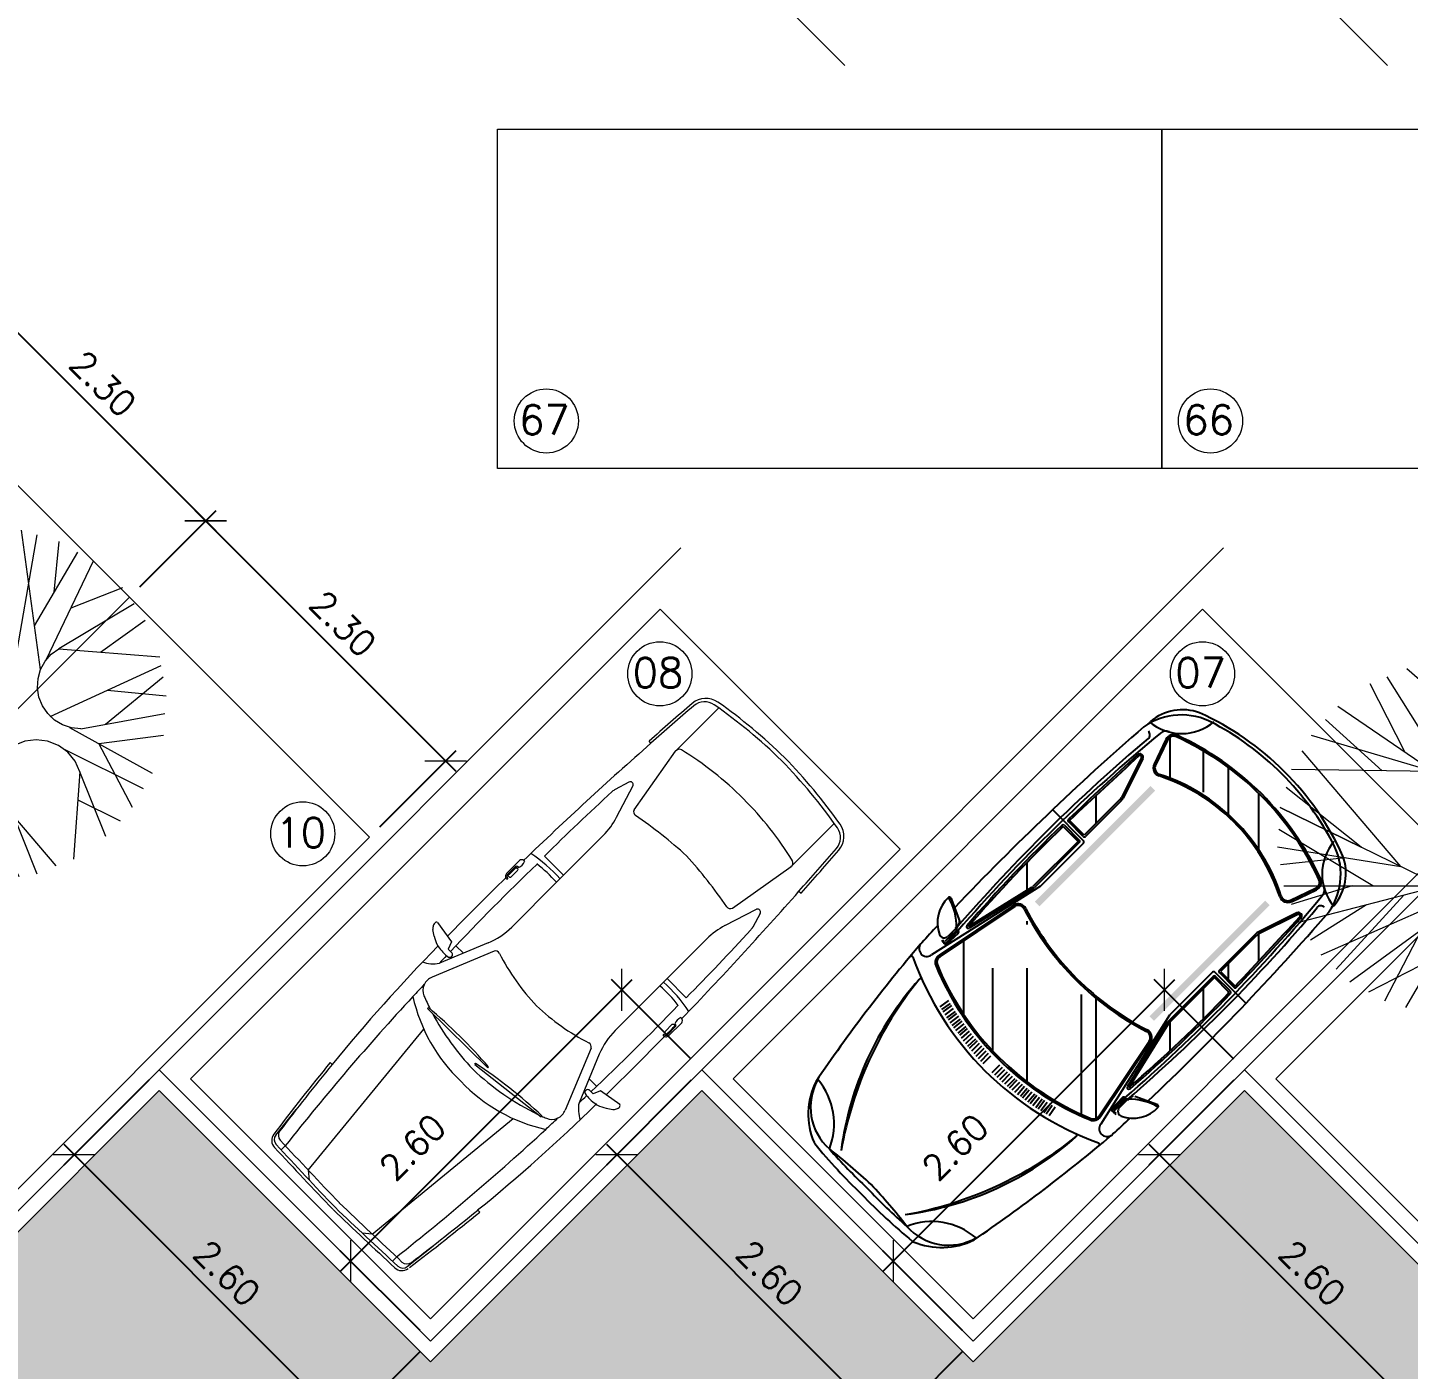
# Model space of a CAD drawing. Header units: millimetres. Extents: x 521 to 1055, y 261 to 520.
# Drawn here: x 537.98 to 547.34, y 453.49 to 462.58 of the extents above; entities that cross this region are included whole.
import ezdxf

# ---------------------------------------------------------------- set-up
doc = ezdxf.new("R2010")
doc.units = ezdxf.units.MM
doc.linetypes.add('CONTINU', pattern=[0])
doc.layers.add('0.1', color=8, linetype='Continuous', lineweight=13)
doc.layers.add('layout', color=1, linetype='Continuous')
doc.styles.add('ROMANS', font='romans')
doc.styles.get("Standard").update_dxf_attribs({"font": 'romans.shx'})
doc.dimstyles.new('Fares Eng - 50', dxfattribs={"dimscale": 2, "dimtxt": 0.085, "dimasz": 0.1, "dimexe": 0.05, "dimexo": 0.05, "dimgap": 0.04, "dimtad": 1, "dimzin": 4, "dimdsep": 46, "dimtxsty": 'ROMANS', "dimblk1": 'OBLIQUE', "dimblk2": 'OBLIQUE', "dimsah": 1, "dimcen": 0.05, "dimdle": 0.05, "dimclrd": 8, "dimclre": 8, "dimclrt": 8, "dimaunit": 1, "dimadec": 0, "dimazin": 0, "dimtfac": 1, "dimtix": 1, "dimtmove": 2, "dimatfit": 0, "dimldrblk": 'OPEN90', "dimfxl": 1, "dimtolj": 1, "dimtzin": 0, "dimarcsym": 0})

# ---------------------------------------------------------------- blocks, each defined once
blk = doc.blocks.new('_OBLIQUE')
at = {"color": 0, "linetype": 'ByBlock'}
blk.add_line((-0.5, -0.5), (0.5, 0.5), dxfattribs=at)
blk = doc.blocks.new('*D2991')
at = {"layer": '0.1', "color": 8, "linetype": 'CONTINU', "lineweight": -2, "transparency": 16777216}
for p, q in [((546.1577, 455.4504), (545.582, 454.8746)), ((545.582, 455.016), (547.5619, 453.0361)), ((547.9962, 453.6119), (547.4204, 453.0361))]:
    blk.add_line(p, q, dxfattribs=at)
at = {"layer": 'DEFPOINTS', "color": 0, "linetype": 'CONTINU', "lineweight": -2, "transparency": 16777216}
for p in [(546.2284, 455.5211), (548.0669, 453.6826), (547.4911, 453.1068)]:
    blk.add_point(p, dxfattribs=at)
at = {"layer": '0.1', "color": 8, "linetype": 'CONTINU', "lineweight": -2, "transparency": 16777216, "xscale": 0.2, "yscale": 0.2, "zscale": 0.2}
for p, rotation in [((545.6527, 454.9453), 134.9999999999982), ((547.4911, 453.1068), 314.9999999999982)]:
    blk.add_blockref('_OBLIQUE', p, dxfattribs=dict(at, rotation=rotation))
at = {"layer": '0.1', "color": 8, "linetype": 'CONTINU', "transparency": 16777216, "insert": (546.6886, 454.1427), "char_height": 0.17, "attachment_point": 5, "rotation": 315, "style": 'ROMANS'}
blk.add_mtext('\\A1;2.60', dxfattribs=at)
blk = doc.blocks.new('_Open90')
at = {"color": 0, "linetype": 'ByBlock', "lineweight": -2}
for p, q in [((-0.5, 0.5), (0, 0)), ((0, 0), (-1, 0)), ((0, 0), (-0.5, -0.5))]:
    blk.add_line(p, q, dxfattribs=at)
blk = doc.blocks.new('*D2992')
at = {"layer": '0.1', "color": 8, "linetype": 'CONTINU', "lineweight": -2, "transparency": 16777216}
for p, q in [((542.4808, 455.4504), (541.905, 454.8746)), ((541.905, 455.016), (543.8849, 453.0361)), ((544.3193, 453.6119), (543.7435, 453.0361))]:
    blk.add_line(p, q, dxfattribs=at)
at = {"layer": 'DEFPOINTS', "color": 0, "linetype": 'CONTINU', "lineweight": -2, "transparency": 16777216}
for p in [(542.5515, 455.5211), (544.39, 453.6826), (543.8142, 453.1068)]:
    blk.add_point(p, dxfattribs=at)
at = {"layer": '0.1', "color": 8, "linetype": 'CONTINU', "lineweight": -2, "transparency": 16777216, "xscale": 0.2, "yscale": 0.2, "zscale": 0.2}
for p, rotation in [((541.9757, 454.9453), 134.9999999999982), ((543.8142, 453.1068), 314.9999999999982)]:
    blk.add_blockref('_OBLIQUE', p, dxfattribs=dict(at, rotation=rotation))
at = {"layer": '0.1', "color": 8, "linetype": 'CONTINU', "transparency": 16777216, "insert": (543.0116, 454.1427), "char_height": 0.17, "attachment_point": 5, "rotation": 315, "style": 'ROMANS'}
blk.add_mtext('\\A1;2.60', dxfattribs=at)
blk = doc.blocks.new('*D2993')
at = {"layer": '0.1', "color": 8, "linetype": 'CONTINU', "lineweight": -2, "transparency": 16777216}
for p, q in [((538.8038, 455.4504), (538.228, 454.8746)), ((538.228, 455.016), (540.2079, 453.0361)), ((540.6423, 453.6119), (540.0665, 453.0361))]:
    blk.add_line(p, q, dxfattribs=at)
at = {"layer": 'DEFPOINTS', "color": 0, "linetype": 'CONTINU', "lineweight": -2, "transparency": 16777216}
for p in [(538.8745, 455.5211), (540.713, 453.6826), (540.1372, 453.1068)]:
    blk.add_point(p, dxfattribs=at)
at = {"layer": '0.1', "color": 8, "linetype": 'CONTINU', "lineweight": -2, "transparency": 16777216, "xscale": 0.2, "yscale": 0.2, "zscale": 0.2}
for p, rotation in [((538.2988, 454.9453), 134.9999999999982), ((540.1372, 453.1068), 314.9999999999982)]:
    blk.add_blockref('_OBLIQUE', p, dxfattribs=dict(at, rotation=rotation))
at = {"layer": '0.1', "color": 8, "linetype": 'CONTINU', "transparency": 16777216, "insert": (539.3347, 454.1427), "char_height": 0.17, "attachment_point": 5, "rotation": 315, "style": 'ROMANS'}
blk.add_mtext('\\A1;2.60', dxfattribs=at)
blk = doc.blocks.new('*D2723')
at = {"layer": '0.1', "color": 8, "linetype": 'CONTINU', "lineweight": -2, "transparency": 16777216}
for p, q in [((543.7776, 454.1535), (545.7575, 456.1334)), ((546.1577, 455.5918), (545.6161, 456.1334)), ((544.3193, 453.7533), (543.7776, 454.295))]:
    blk.add_line(p, q, dxfattribs=at)
at = {"layer": 'DEFPOINTS', "color": 0, "linetype": 'CONTINU', "lineweight": -2, "transparency": 16777216}
for p in [(545.6868, 456.0627), (546.2284, 455.5211), (544.39, 453.6826)]:
    blk.add_point(p, dxfattribs=at)
at = {"layer": '0.1', "color": 8, "linetype": 'CONTINU', "lineweight": -2, "transparency": 16777216, "xscale": 0.2, "yscale": 0.2, "zscale": 0.2}
for p, rotation in [((545.6868, 456.0627), 44.99999999999735), ((543.8483, 454.2242), 224.9999999999974)]:
    blk.add_blockref('_OBLIQUE', p, dxfattribs=dict(at, rotation=rotation))
at = {"layer": '0.1', "color": 8, "linetype": 'CONTINU', "transparency": 16777216, "insert": (544.2697, 454.9969), "char_height": 0.17, "attachment_point": 5, "rotation": 45, "style": 'ROMANS'}
blk.add_mtext('\\A1;2.60', dxfattribs=at)
blk = doc.blocks.new('Car')
at = {"layer": 'layout', "color": 8}
for p, q in [((-17.19, -112.08), (-17.35, -105.66)), ((-15.75, -111.95), (-15.75, -105.51)), ((-13.75, -111.84), (-13.75, -105.34)), ((-11.75, -111.64), (-11.75, -105.19)), ((-9.75, -111.52), (-9.75, -105.07)), ((-7.75, -111.42), (-7.75, -104.97)), ((-5.75, -111.35), (-5.75, -104.89)), ((-3.75, -111.3), (-3.75, -104.83)), ((3.75, -111.3), (3.75, -104.83)), ((5.75, -111.35), (5.75, -104.89)), ((7.75, -111.42), (7.75, -104.97)), ((9.75, -111.52), (9.75, -105.07)), ((11.75, -111.64), (11.75, -105.19)), ((13.75, -111.84), (13.75, -105.34)), ((15.75, -111.95), (15.75, -105.51)), ((17.19, -112.08), (17.35, -105.66)), ((-44.43, -116.85), (-45.51, -110.71)), ((-42.49, -116.36), (-43.57, -110.21)), ((-41.09, -116.03), (-42.02, -109.83)), ((-39.13, -115.58), (-40.07, -109.37)), ((-37.18, -115.15), (-38.11, -108.94)), ((-35.76, -114.86), (-36.55, -108.6)), ((-33.8, -114.47), (-34.58, -108.2)), ((-31.83, -114.1), (-32.61, -107.82)), ((-30.4, -113.85), (-31.03, -107.55)), ((-28.42, -113.52), (-29.04, -107.35)), ((-26.44, -113.22), (-27.05, -107.15)), ((-25.01, -112.96), (-25.46, -106.96)), ((-23.02, -112.81), (-23.5, -106.37)), ((-21.18, -112.51), (-21.34, -106.1)), ((-19.19, -112.29), (-19.35, -105.87)), ((19.19, -112.29), (19.35, -105.87)), ((21.18, -112.51), (21.34, -106.1)), ((23.02, -112.81), (23.5, -106.37)), ((25.01, -112.96), (25.46, -106.96)), ((26.44, -113.22), (27.05, -107.15)), ((28.42, -113.52), (29.04, -107.35)), ((30.4, -113.85), (31.03, -107.55)), ((31.83, -114.1), (32.61, -107.82)), ((33.8, -114.47), (34.58, -108.2)), ((35.76, -114.86), (36.55, -108.6)), ((37.18, -115.15), (38.11, -108.94)), ((39.13, -115.58), (40.07, -109.37)), ((41.09, -116.03), (42.02, -109.83)), ((42.49, -116.36), (43.57, -110.21)), ((44.43, -116.85), (45.51, -110.71)), ((25.24, -163.06), (-22.09, -115.73)), ((39.58, -148.72), (5.2, -114.34)), ((63.09, -147.96), (32.62, -117.49)), ((-53.79, -202.87), (-70.44, -128.84)), ((-15.9, -179.27), (-66.05, -129.13)), ((-8.41, -174.64), (-58.24, -124.81)), ((53.79, -202.87), (70.44, -128.84)), ((-67.28, -131.91), (-57.03, -183.84)), ((-66.3, -131.69), (-56.05, -183.63)), ((56.05, -183.63), (66.3, -131.69)), ((57.03, -183.84), (67.28, -131.91)), ((-71.36, -149.65), (-71.45, -143.34)), ((-70.36, -149.36), (-70.51, -139.97)), ((-69.36, -149.11), (-69.51, -139.91)), ((-68.41, -148.9), (-68.73, -139.87)), ((68.41, -148.9), (68.73, -139.87)), ((69.36, -149.11), (69.51, -139.91)), ((70.36, -149.36), (70.51, -139.97)), ((71.36, -149.65), (71.45, -143.34)), ((-72.41, -153.97), (-71.35, -150.37)), ((72.41, -153.97), (71.35, -150.37)), ((-86.25, -160.56), (-73.15, -154.66)), ((-56.87, -198.54), (-66.97, -155.83)), ((-55.9, -198.31), (-66, -155.6)), ((55.9, -198.31), (66, -155.6)), ((56.87, -198.54), (66.97, -155.83)), ((86.25, -160.56), (73.15, -154.66)), ((44.78, -182.6), (43.44, -181.26)), ((-56.77, -200.19), (-68.78, -188.17)), ((-56.77, -237.2), (-56.77, -199.46)), ((-55.77, -237.2), (-55.77, -199.46)), ((-53.77, -238.7), (-53.77, -203.1)), ((53.77, -238.7), (53.77, -203.1)), ((55.77, -237.2), (55.77, -199.46)), ((56.77, -237.2), (56.77, -199.46)), ((69.26, -207.08), (57.61, -195.43)), ((-56.77, -227.76), (-69.33, -215.2)), ((-80.7, -239.7), (-54.77, -239.7)), ((-68.29, -237.2), (-69.16, -236.33)), ((-69.14, -237.2), (-56.77, -237.2)), ((-69.14, -238.2), (-56.77, -238.2)), ((-56.77, -241.37), (-69.05, -241.37)), ((-56.77, -242.37), (-69.05, -242.37)), ((-56.77, -248.72), (-62.9, -242.59)), ((-56.77, -272.37), (-56.77, -242.37)), ((-55.77, -272.37), (-55.77, -242.37)), ((80.7, -239.7), (54.77, -239.7)), ((55.77, -272.37), (55.77, -242.37)), ((69.14, -237.2), (56.77, -237.2)), ((69.14, -238.2), (56.77, -238.2)), ((56.77, -241.37), (69.05, -241.37)), ((56.77, -242.37), (69.05, -242.37)), ((56.77, -272.37), (56.77, -242.37)), ((68.35, -263.53), (56.77, -251.95)), ((-57.03, -273.82), (-68.34, -262.52)), ((-65.15, -298.28), (-56.97, -273.63)), ((-64.2, -298.6), (-56.02, -273.95)), ((64.2, -298.6), (56.02, -273.95)), ((65.15, -298.28), (56.97, -273.63)), ((-57.23, -300.94), (-62.7, -316.26)), ((62.7, -316.26), (57.23, -300.94)), ((-56.28, -301.28), (-61.75, -316.6)), ((1.56, -332.42), (-21.83, -309.02)), ((61.89, -318.84), (44.86, -301.81)), ((61.75, -316.6), (56.28, -301.28)), ((25.07, -330.56), (5.54, -311.03)), ((42.49, -327.02), (25.24, -309.77))]:
    blk.add_line(p, q, dxfattribs=at)
for centre, radius, start, end in [((-7.78, -326.68), 326.77, 88.63509, 95.77261), ((7.78, -326.68), 326.77, 84.22739, 91.36491), ((-34.26, -38.31), 32.93, 86.56245, 164.49582), ((-69.02, 10.38), 39.99, 274.33929, 336.71898), ((-25.61, -41.18), 42.46, 111.77904, 161.65444), ((-40.25, -4.54), 3, 97.67397, 111.77904), ((-10.03, -339.28), 334.59, 88.28197, 93.81346), ((10.07, 328.42), 336.52, 262.76955, 268.28512), ((10.03, -339.28), 334.59, 86.18654, 91.71803), ((-10.07, 328.42), 336.52, 271.71488, 277.23045), ((34.26, -38.31), 32.93, 15.50418, 93.43755), ((69.02, 10.38), 39.99, 203.28102, 265.66071), ((40.25, -4.54), 3, 68.22096, 82.32603), ((25.61, -41.18), 42.46, 18.34556, 68.22096), ((122.71, -124.56), 188.48, 142.42971, 176.62369), ((155.62, -136.85), 222.3, 145.09295, 173.96045), ((-155.62, -136.85), 222.3, 6.03955, 34.90705), ((-122.71, -124.56), 188.48, 3.37631, 37.57029), ((866.83, -205.61), 949.54, 169.20805, 175.34334), ((-866.83, -205.61), 949.54, 4.65666, 10.79195), ((0.52, -286.47), 183.69, 90, 115.07814), ((-0.52, -286.47), 183.69, 64.92186, 90), ((-64.45, -113.59), 1, 172.72578, 290.59687), ((0.02, -280.42), 167.16, 90.00647, 112.62321), ((-0.02, -280.42), 167.16, 67.37679, 89.99353), ((64.45, -113.59), 1, 249.40313, 7.27422), ((-77.76, -119.19), 1, 174.77267, 295.07814), ((0.02, -280.45), 166.19, 90.00846, 112.62516), ((-0.02, -280.42), 166.16, 67.37679, 89.99349), ((77.76, -119.19), 1, 244.92186, 5.22733), ((1565.62, -198.2), 1646.72, 177.62048, 178.09716), ((-75.03, -129.55), 4.65, 8.74906, 183.51846), ((-62.41, -130.76), 5, 111.95359, 193.30168), ((-62.41, -130.76), 4, 111.95359, 193.55432), ((62.41, -130.76), 4.01, 346.52867, 68.12941), ((62.41, -130.76), 5, 346.69832, 68.04641), ((75.03, -129.55), 4.65, 356.48154, 171.25094), ((-1565.62, -198.2), 1646.72, 1.90284, 2.37952), ((-67.04, -159.13), 20.41, 115.20324, 181.93489), ((-74.45, -143.38), 3, 0.88902, 115.20324), ((-72.5, -140.1), 1, 0.88902, 98.06761), ((-71.51, -139.99), 1, 0.88902, 95.22344), ((-70.51, -139.92), 1, 0.88902, 92.38995), ((-69.73, -139.9), 1, 2.00313, 90.18429), ((69.73, -139.9), 1, 89.81571, 177.99687), ((70.51, -139.92), 1, 87.61005, 179.11098), ((71.51, -139.99), 1, 84.77656, 179.11098), ((74.45, -143.38), 3, 64.79676, 179.11098), ((72.5, -140.1), 1, 81.93239, 179.11098), ((67.04, -159.13), 20.41, 358.06511, 64.79676), ((-94.89, -128.71), 31.99, 283.47064, 317.39271), ((940.68, -224.07), 1014.72, 175.8385, 184.81509), ((936.35, -221.13), 1008.45, 175.93968, 185.43335), ((-72.36, -149.67), 1, 287.94037, 0.88902), ((-71.36, -149.37), 1, 285.26496, 0.88902), ((-70.36, -149.13), 1, 282.62123, 0.88902), ((-69.41, -148.93), 1, 280.11964, 2.00313), ((-936.35, -221.13), 1008.45, 354.56665, 4.06032), ((69.41, -148.93), 1, 177.99687, 259.88036), ((70.36, -149.13), 1, 179.11098, 257.37877), ((71.36, -149.37), 1, 179.11098, 254.73504), ((-940.68, -224.07), 1014.72, 355.18491, 4.1615), ((94.89, -128.71), 31.99, 222.60729, 256.52936), ((72.36, -149.67), 1, 179.11098, 252.05963), ((73.37, -153.69), 1, 196.42989, 257.76689), ((-86.47, -159.58), 1, 193.81658, 282.23311), ((1565.62, -198.2), 1646.72, 178.60166, 183.97585), ((770.41, -218.88), 840.75, 175.69294, 181.2505), ((770.41, -218.88), 839.75, 175.69435, 181.2501), ((-66.97, -155.83), 1, 13.30168, 174.5453), ((66.97, -155.83), 1, 5.4547, 166.69832), ((-770.41, -218.88), 839.75, 358.7499, 4.30565), ((-770.41, -218.88), 840.75, 358.7495, 4.30706), ((-1565.62, -198.2), 1646.72, 356.02415, 1.39834), ((86.47, -159.58), 1, 257.76689, 346.18342), ((0, -344.99), 166.48, 90, 107.81843), ((0, -344.99), 166.48, 72.18157, 90), ((-52.17, -182.69), 5, 193.30168, 287.81843), ((-52.17, -182.69), 4, 193.55432, 287.81843), ((0, -344.99), 165.48, 90, 107.81843), ((0, -344.99), 165.48, 72.18157, 90), ((52.17, -182.69), 5, 252.18157, 346.69832), ((52.17, -182.69), 4, 252.18157, 346.44568), ((-60.77, -199.46), 4, 360, 13.30168), ((-60.77, -199.46), 5, 0, 13.30168), ((-54.77, -203.1), 1, 0, 13.30168), ((54.77, -203.1), 1, 166.69832, 180), ((60.77, -199.46), 5, 166.69832, 180), ((60.77, -199.46), 4, 166.69832, 180), ((-69.14, -237.2), 1, 181.58349, 270), ((-69.05, -242.37), 1, 90, 181.10658), ((9004.64, 48.66), 9079.35, 181.83701, 182.188638), ((9004.64, 48.66), 9078.35, 181.837091, 182.188581), ((-56.77, -237.2), 1, 270, 0), ((-56.77, -242.37), 1, 0, 90), ((-54.77, -238.7), 1, 270, 0), ((54.77, -238.7), 1, 180, 270), ((56.77, -237.2), 1, 180, 270), ((56.77, -242.37), 1, 90, 180), ((-9004.64, 48.66), 9078.35, 357.811419, 358.162909), ((-9004.64, 48.66), 9079.35, 357.811362, 358.16299), ((69.05, -242.37), 1, 358.89342, 90), ((69.14, -237.2), 1, 270, 358.41651), ((-60.77, -272.37), 4, 341.65255, 360), ((-60.77, -272.37), 5, 341.65255, 360), ((60.77, -272.37), 5, 180, 198.34745), ((60.77, -272.37), 4, 180, 198.34745), ((-66.1, -297.97), 2, 183.07381, 341.65255), ((-66.1, -297.97), 1, 183.44048, 341.65255), ((-52.52, -302.63), 5, 63.13567, 160.34618), ((-52.52, -302.63), 4, 63.13567, 160.34618), ((0, -198.95), 112.22, 243.13567, 270), ((0, -198.95), 111.22, 243.13567, 270), ((0, -198.95), 111.22, 270, 296.86433), ((0, -198.95), 112.22, 270, 296.86433), ((52.52, -302.63), 5, 19.65382, 116.86433), ((52.52, -302.63), 4, 19.65382, 116.86433), ((66.1, -297.97), 2, 198.34745, 356.92619), ((66.1, -297.97), 1, 198.34745, 356.55952), ((-73.29, -309.38), 3, 270, 5.58191), ((73.29, -309.38), 3, 174.41809, 270), ((-39.09, -305.57), 38.64, 190.15024, 253.62481), ((-79.74, -346.47), 30, 5.25839, 84.71276), ((-46.79, -314.36), 30, 185.58191, 244.44103), ((-62.59, -316.14), 5, 185.43335, 247.79793), ((-57.99, -317.94), 5, 160.34618, 249.50595), ((-57.99, -317.94), 4, 160.34618, 249.50595), ((79.74, -346.47), 30, 95.28724, 174.74161), ((39.09, -305.57), 38.64, 286.37519, 349.84976), ((57.99, -317.94), 4, 290.49405, 19.65382), ((57.99, -317.94), 5, 290.49405, 19.65382), ((46.79, -314.36), 30, 295.55897, 354.41809), ((62.59, -316.14), 5, 292.20207, 354.56665), ((0, -162.8), 170.63, 249.50595, 270), ((0, -162.8), 169.63, 249.50595, 270), ((0, -162.8), 169.63, 270, 290.49405), ((0, -162.8), 170.63, 270, 290.49405), ((0, -181.6), 170.63, 249.50595, 270), ((0, -181.6), 170.63, 270, 290.49405), ((0, -181.6), 168.63, 252.23915, 270), ((0, -181.6), 168.63, 270, 287.76085)]:
    blk.add_arc(centre, radius, start, end, dxfattribs=at)
for points in [[(-49.6, -290.37), (-45.84, -290.37), (-49.6, -194.01), (-45.84, -194.01)], [(49.6, -290.37), (45.84, -290.37), (49.6, -194.01), (45.84, -194.01)]]:
    blk.add_solid(points, dxfattribs=at)
blk = doc.blocks.new('TEMPRA3')
for p, q in [((-0.1569, 0.8233), (-0.1313, 0.862)), ((-0.0749, 0.8722), (-0.1007, 0.7132)), ((-0.0851, 0.8822), (-0.0818, 0.8817)), ((-1.2604, 0.6968), (-1.2604, 0.716)), ((0.0689, 0.5332), (-0.2614, 0.6689)), ((-0.1007, 0.7132), (-0.1513, 0.6938)), ((-0.1513, 0.6938), (-0.1513, 0.6557)), ((-0.0984, 0.6737), (-0.0984, 0.6019)), ((0.7558, 0.4956), (0.7558, 0.6791)), ((1.5146, 0.6292), (1.414, 0.6594)), ((1.806, 0.7091), (1.8071, 0.7283)), ((0.0585, 0.4641), (-0.3627, 0.637)), ((1.2872, 0.519), (1.5173, 0.5919)), ((0.6872, 0.4957), (0.2589, 0.4957)), ((1.1361, 0.4956), (0.7558, 0.4956)), ((1.4061, 0.471), (1.8863, 0.5527)), ((0.0585, -0.4641), (-0.3627, -0.637)), ((0.0689, -0.5332), (-0.2614, -0.6689)), ((0.6872, -0.4957), (0.2589, -0.4957)), ((1.1361, -0.4956), (0.7558, -0.4956)), ((0.7558, -0.4956), (0.7558, -0.6791)), ((1.2872, -0.519), (1.5173, -0.5919)), ((1.4061, -0.471), (1.8863, -0.5527)), ((-0.0984, -0.6737), (-0.0984, -0.6019)), ((1.5146, -0.6292), (1.414, -0.6594)), ((-1.2604, -0.6968), (-1.2604, -0.716)), ((-0.1513, -0.6938), (-0.1513, -0.6557)), ((-0.1007, -0.7132), (-0.1513, -0.6938)), ((-0.0749, -0.8722), (-0.1007, -0.7132)), ((1.806, -0.7091), (1.8071, -0.7283)), ((-0.1569, -0.8233), (-0.1313, -0.862)), ((-0.0851, -0.8822), (-0.0818, -0.8817))]:
    blk.add_line(p, q)
at = {"color": 9}
for p, q in [((0.4895, 0.7769), (0.6144, 0.7769)), ((0.4897, 0.7669), (0.5667, 0.7669)), ((0.5767, 0.7569), (0.5767, 0.7484)), ((0.6344, 0.7569), (0.6344, 0.7484)), ((-1.8688, 0.6301), (-1.6474, 0.6541)), ((-1.8747, 0.5326), (-1.9141, 0.5326)), ((-0.5268, 0.5088), (-0.5359, 0.5086)), ((-0.5359, 0.5086), (-0.5316, -0.064)), ((0.6871, 0.4957), (0.7558, 0.4956)), ((1.8863, 0.5527), (2.3005, 0.5527)), ((-1.8814, 0.307), (-0.6525, 0.4277)), ((-1.8814, 0.307), (-1.9244, 0.2537)), ((-0.5679, 0.016), (-0.5769, 0.0171)), ((-0.5679, 0.0151), (-0.5769, 0.0139)), ((-0.5769, 0.0139), (-0.5102, -0.5548)), ((-0.5316, -0.064), (-0.5225, -0.0638)), ((-1.8814, -0.3079), (-1.9244, -0.2546)), ((-1.8814, -0.307), (-0.6525, -0.4277)), ((-1.8747, -0.5335), (-1.9141, -0.5335)), ((-0.5102, -0.5548), (-0.5012, -0.5536)), ((0.6871, -0.4957), (0.7558, -0.4956)), ((1.8863, -0.5527), (2.3005, -0.5527)), ((-1.8688, -0.631), (-1.6474, -0.655)), ((0.5767, -0.7569), (0.5767, -0.7484)), ((0.6344, -0.7569), (0.6344, -0.7484)), ((0.4895, -0.7769), (0.6144, -0.7769)), ((0.4897, -0.7669), (0.5667, -0.7669))]:
    blk.add_line(p, q, dxfattribs=at)
for points in [[(0.4864, 0.7601), (0.4864, 0.7487, 0.414214), (0.4964, 0.7387), (0.5577, 0.7387, 0.414214), (0.5677, 0.7487), (0.5677, 0.759)], [(0.4864, -0.7601), (0.4864, -0.7487, -0.414214), (0.4964, -0.7387), (0.5577, -0.7387, -0.414214), (0.5677, -0.7487), (0.5677, -0.759)]]:
    blk.add_lwpolyline(points, format="xyb", dxfattribs=at)
for centre, radius, start, end in [((-0.0788, 0.8163), 0.0696, 117.51978, 138.96518), ((-0.0917, 0.8411), 0.0416, 80.80671, 117.51978), ((-0.0832, 0.8735), 0.00833, 350.80671, 80.80671), ((-0.091, -10.4076), 11.1657, 90.48914, 96.01179), ((0.0745, 0.7002), 0.2666, 168.22298, 189.98368), ((-0.143, 0.7547), 0.0434, 160.42088, 180), ((0.0515, 0.6855), 0.2499, 146.52929, 160.42088), ((0.2131, -22.305), 23.0667, 89.37169, 90.76063), ((0.2131, -22.305), 23.0667, 89.09734, 89.34375), ((0.1147, -25.8365), 26.5995, 86.35444, 88.88061), ((0.0261, -12.7482), 13.5255, 95.4579, 98.07666), ((0.3551, -17.2555), 17.935, 91.74302, 91.96985), ((0.3551, -17.2555), 17.935, 88.95708, 91.61786), ((-0.2977, 0.5553), 0.9867, 356.53371, 7.1274), ((0.6362, -17.0989), 17.7783, 87.57158, 89.61458), ((1.3853, 0.5636), 0.1, 73.296, 87.57158), ((0.0275, -29.336), 30.1169, 85.87378, 86.61254), ((2.1828, 0.5595), 0.1438, 10.27566, 85.28637), ((46.2874, -1.0613), 48.2496, 178.05506, 178.73963), ((-1.8644, 0.5739), 0.07, 98.07666, 178.05506), ((1.0799, -0.0328), 1.689, 158.48825, 161.88328), ((-0.4029, 0.55), 0.0959, 65.22486, 157.56321), ((1.5088, 0.6101), 0.02, 295.0881, 73.296), ((-1.2417, -0.0333), 3.6191, 0.52768, 9.83979), ((0.2589, 0.9957), 0.5, 247.66255, 270), ((1.1361, 0.9956), 0.5, 270, 287.58922), ((1.4152, 0.4424), 0.03, 107.58922, 190.56427), ((1.8923, 0.5233), 0.03, 17.66847, 101.66126), ((-0.2984, 0.0046), 2.2813, 359.88354, 13.37753), ((1.0799, -0.0328), 1.689, 163.02584, 178.88724), ((1.4959, -0.0363), 1.4963, 161.90116, 178.60957), ((0.0464, 0.438), 0.0288, 340.8387, 65.22486), ((-1.9007, -0.176), 3.3431, 3.01726, 10.56427), ((1.0799, 0.0328), 1.689, 181.11276, 199.38195), ((-1.9007, 0.176), 3.3431, 349.43573, 356.98274), ((-0.2984, -0.0046), 2.2813, 346.62247, 0.11646), ((-1.2417, 0.0333), 3.6191, 350.16021, 359.47232), ((46.2874, 1.0604), 48.2496, 181.26037, 181.94494), ((1.4959, 0.0363), 1.4963, 181.39043, 198.09884), ((0.0464, -0.438), 0.0288, 294.77514, 19.1613), ((1.4152, -0.4424), 0.03, 169.43573, 252.41078), ((1.0799, 0.0328), 1.689, 200.32879, 201.51175), ((1.0799, 0.0328), 1.689, 200.32879, 201.51175), ((0.2589, -0.9957), 0.5, 90, 112.33745), ((-0.2977, -0.5553), 0.9867, 352.8726, 3.46629), ((1.1361, -0.9956), 0.5, 72.41078, 90), ((1.8923, -0.5233), 0.03, 258.33874, 342.33153), ((-1.8644, -0.5748), 0.07, 181.94494, 261.92334), ((0.0261, 12.7482), 13.5255, 261.97353, 264.5421), ((-0.4029, -0.55), 0.0959, 202.43679, 294.77514), ((0.0745, -0.7002), 0.2666, 170.01632, 191.77702), ((1.5088, -0.6101), 0.02, 286.704, 64.9119), ((2.1828, -0.5595), 0.1438, 274.71363, 349.72434), ((-0.091, 10.4076), 11.1657, 263.98821, 269.51086), ((0.3551, 17.2555), 17.935, 268.03015, 268.25698), ((0.3551, 17.2555), 17.935, 268.38214, 271.04292), ((0.1147, 25.8365), 26.5995, 271.11939, 273.64556), ((0.6362, 17.0989), 17.7783, 270.38542, 272.42842), ((1.3853, -0.5636), 0.1, 272.42842, 286.704), ((0.0275, 29.336), 30.1169, 273.38746, 274.12622), ((-0.143, -0.7547), 0.0434, 180, 199.57912), ((0.0515, -0.6855), 0.2499, 199.57912, 213.47071), ((0.2131, 22.305), 23.0667, 269.23937, 270.62831), ((0.2131, 22.305), 23.0667, 270.65625, 270.90266), ((-0.0788, -0.8163), 0.0696, 221.03482, 242.48022), ((-0.0917, -0.8411), 0.0416, 242.48022, 279.19329), ((-0.0832, -0.8735), 0.00833, 279.19329, 9.19329)]:
    blk.add_arc(centre, radius, start, end)
for centre, radius, start, end in [((-0.1444, 0.846), 0.2123, 204.78419, 236.53665), ((0.4904, 0.7506), 0.0263, 91.92644, 184.81044), ((0.4699, 0.7527), 0.0061, 200.04239, 315.25342), ((0.4905, 0.7505), 0.0164, 92.13133, 187.2433), ((0.5667, 0.7569), 0.01, 0, 90), ((0.6144, 0.7569), 0.02, 0, 90), ((-0.2635, 0.5553), 0.9867, 356.53371, 11.76673), ((0.0261, -12.7482), 13.5064, 95.46564, 97.89577), ((-0.1699, 0.6614), 0.0195, 202.27293, 342.80007), ((0.6055, 0.8159), 0.0733, 246.83415, 293.16585), ((0.0267, -29.3695), 30.1312, 85.88211, 86.61465), ((2.181, 0.5693), 0.115, 10.45477, 85.29282), ((19.5552, -0.3929), 21.4893, 177.39697, 178.95358), ((-1.862, 0.5806), 0.05, 97.89577, 177.1673), ((43.9132, -1.0016), 45.813, 178.0177, 178.74858), ((0.1369, -16.6339), 17.2839, 92.27132, 96.68351), ((-1.8225, 0.5806), 0.05, 97.89577, 177.1673), ((0.4016, 0.0314), 1.1261, 147.49542, 181.59528), ((0.1919, -19.533), 20.183, 91.77938, 92.10117), ((-1.2364, -0.0333), 3.5851, 0.53266, 10.01497), ((-4.0713, 0.1961), 3.5583, 355.81091, 5.04117), ((43.9132, 1.0016), 45.813, 181.25142, 181.9823), ((0.4016, -0.0314), 1.1261, 178.40472, 212.50458), ((-4.0572, -0.6825), 3.5583, 2.07609, 11.30635), ((-1.2364, 0.0333), 3.5851, 349.98503, 359.46734), ((19.5552, 0.392), 21.4893, 181.04642, 182.60303), ((0.1369, 16.6339), 17.2839, 263.31649, 267.72868), ((-0.2635, -0.5553), 0.9867, 348.23327, 3.46629), ((-1.862, -0.5815), 0.05, 182.8327, 262.10423), ((-1.8225, -0.5806), 0.05, 182.8327, 262.10423), ((0.0261, 12.7482), 13.5064, 262.10423, 264.53436), ((0.1919, 19.533), 20.183, 267.89883, 268.22062), ((-0.1699, -0.6614), 0.0195, 17.19993, 157.72707), ((2.181, -0.5693), 0.115, 274.70718, 349.54523), ((-0.1444, -0.846), 0.2123, 123.46335, 155.21581), ((0.4699, -0.7527), 0.0061, 44.74658, 159.95761), ((0.4904, -0.7506), 0.0263, 175.18956, 268.07356), ((0.4905, -0.7505), 0.0164, 172.7567, 267.86867), ((0.6055, -0.8159), 0.0733, 66.83415, 113.16585), ((0.0267, 29.3695), 30.1312, 273.38535, 274.11789), ((0.5667, -0.7569), 0.01, 270, 0), ((0.6144, -0.7569), 0.02, 270, 360)]:
    blk.add_arc(centre, radius, start, end, dxfattribs=at)
blk = doc.blocks.new('*D2724')
at = {"layer": '0.1', "color": 8, "linetype": 'CONTINU', "lineweight": -2, "transparency": 16777216}
for p, q in [((540.1007, 454.1535), (542.0806, 456.1334)), ((542.4808, 455.5918), (541.9391, 456.1334)), ((540.6423, 453.7533), (540.1007, 454.295))]:
    blk.add_line(p, q, dxfattribs=at)
at = {"layer": 'DEFPOINTS', "color": 0, "linetype": 'CONTINU', "lineweight": -2, "transparency": 16777216}
for p in [(542.0099, 456.0627), (542.5515, 455.5211), (540.713, 453.6826)]:
    blk.add_point(p, dxfattribs=at)
at = {"layer": '0.1', "color": 8, "linetype": 'CONTINU', "lineweight": -2, "transparency": 16777216, "xscale": 0.2, "yscale": 0.2, "zscale": 0.2}
for p, rotation in [((542.0099, 456.0627), 44.99999999999735), ((540.1714, 454.2242), 224.9999999999974)]:
    blk.add_blockref('_OBLIQUE', p, dxfattribs=dict(at, rotation=rotation))
at = {"layer": '0.1', "color": 8, "linetype": 'CONTINU', "transparency": 16777216, "insert": (540.5927, 454.9969), "char_height": 0.17, "attachment_point": 5, "rotation": 45, "style": 'ROMANS'}
blk.add_mtext('\\A1;2.60', dxfattribs=at)
blk = doc.blocks.new('*D3630')
at = {"layer": '0.1', "color": 8, "linetype": 'CONTINU', "lineweight": -2, "transparency": 16777216}
for p, q in [((538.7445, 458.7938), (539.2613, 459.3105)), ((540.8876, 457.5427), (539.1198, 459.3105)), ((540.3709, 457.1674), (540.8876, 457.6842))]:
    blk.add_line(p, q, dxfattribs=at)
at = {"layer": 'DEFPOINTS', "color": 0, "linetype": 'CONTINU', "lineweight": -2, "transparency": 16777216}
for p in [(539.1906, 459.2398), (538.6738, 458.723), (540.3002, 457.0967)]:
    blk.add_point(p, dxfattribs=at)
at = {"layer": '0.1', "color": 8, "linetype": 'CONTINU', "lineweight": -2, "transparency": 16777216, "xscale": 0.2, "yscale": 0.2, "zscale": 0.2}
for p, rotation in [((539.1906, 459.2398), 135.000000000002), ((540.8169, 457.6135), 315.000000000002)]:
    blk.add_blockref('_OBLIQUE', p, dxfattribs=dict(at, rotation=rotation))
at = {"layer": '0.1', "color": 8, "linetype": 'CONTINU', "lineweight": -2, "transparency": 16777216, "insert": (540.1204, 458.5433), "char_height": 0.17, "attachment_point": 5, "rotation": 315, "style": 'ROMANS'}
blk.add_mtext('\\A1;2.30', dxfattribs=at)
blk = doc.blocks.new('*D3631')
at = {"layer": '0.1', "color": 8, "linetype": 'CONTINU', "lineweight": -2, "transparency": 16777216}
for p, q in [((537.1182, 460.4201), (537.6349, 460.9369)), ((539.2613, 459.1691), (537.4935, 460.9369)), ((538.7445, 458.7938), (539.2613, 459.3105))]:
    blk.add_line(p, q, dxfattribs=at)
at = {"layer": 'DEFPOINTS', "color": 0, "linetype": 'CONTINU', "lineweight": -2, "transparency": 16777216}
for p in [(537.5642, 460.8661), (537.0475, 460.3494), (538.6738, 458.723)]:
    blk.add_point(p, dxfattribs=at)
at = {"layer": '0.1', "color": 8, "linetype": 'CONTINU', "lineweight": -2, "transparency": 16777216, "xscale": 0.2, "yscale": 0.2, "zscale": 0.2}
for p, rotation in [((537.5642, 460.8661), 135.000000000002), ((539.1906, 459.2398), 315.000000000002)]:
    blk.add_blockref('_OBLIQUE', p, dxfattribs=dict(at, rotation=rotation))
at = {"layer": '0.1', "color": 8, "linetype": 'CONTINU', "lineweight": -2, "transparency": 16777216, "insert": (538.4941, 460.1696), "char_height": 0.17, "attachment_point": 5, "rotation": 315, "style": 'ROMANS'}
blk.add_mtext('\\A1;2.30', dxfattribs=at)
blk = doc.blocks.new('ARV1')
for p, q in [((-0.1407, 1.4161), (0.0989, 1.7605)), ((0.4634, 0.4005), (0.2709, 1.7498)), ((0.1949, 0.3431), (0.4235, 1.7048)), ((0.5923, 1.1492), (0.6377, 1.6415)), ((-0.5054, 0.9113), (-0.8423, 1.5681)), ((0.4031, 0.8237), (0.8191, 1.5396)), ((0.5168, 0.4952), (0.9711, 1.4544)), ((-0.7238, 0.7245), (-1.2729, 1.2194)), ((0.755, 0.9984), (1.2545, 1.1977)), ((1.0437, 0.573), (1.4738, 0.8844)), ((0.5591, -0.0523), (1.6313, 0.447)), ((1.095, -0.1252), (1.6493, 0.337)), ((-0.8061, -0.388), (-1.7211, 0.152)), ((1.1112, 0.2048), (1.6793, 0.1529)), ((-1.0745, -0.1172), (-1.7031, -0.1904)), ((0.8557, -0.1699), (1.6686, -0.0184)), ((0.7476, -0.1574), (1.5471, -0.5954)), ((-1.0074, -0.3893), (-1.5974, -0.572)), ((0.6958, -0.3704), (1.4637, -0.7442)), ((0.0893, -0.4358), (-1.3067, -1.0613)), ((-0.506, -0.477), (-1.1567, -1.1971)), ((-0.8667, -0.5727), (-1.4069, -0.9182)), ((-0.0159, -0.7468), (-0.4854, -1.5654)), ((-0.3293, -0.8064), (-0.6899, -1.5051)), ((-0.0071, -0.8135), (0.0586, -1.6373)), ((0.83, -0.8592), (1.2412, -1.0601)), ((0.2097, -1.0193), (0.6221, -1.4999)), ((-0.2148, -1.0934), (-0.845, -1.418))]:
    blk.add_line(p, q)
for points in [[(-0.1872, 0.8633), (-0.1108, 1.7737), (-0.1407, 1.4161), (-0.4881, 1.7122)], [(-1.1556, 1.349), (-0.0013, 0.5719), (-0.6793, 1.6344)], [(-1.4123, 1.0654), (-0.2215, 0.7202), (-1.5994, 0.732)], [(1.365, 1.0398), (0.638, 0.6035), (1.6177, 0.5303)], [(-1.7315, -0.0163), (-0.5369, -0.1994), (-1.4972, 0.9138)], [(-1.67, -0.3938), (-0.1549, -0.3836), (-1.7076, 0.3652), (-0.9208, -0.0143), (-1.6507, 0.558)], [(-0.1549, -0.3836), (-0.0593, -0.3487), (0.0278, -0.2962), (0.1033, -0.2277), (0.1642, -0.1462), (0.2083, -0.0545), (0.2342, 0.044), (0.2404, 0.1456), (0.2272, 0.2464), (0.1949, 0.3431), (0.1448, 0.4315), (0.0786, 0.5088), (-0.0013, 0.5719)], [(0.8557, -0.1699), (0.7651, -0.1613), (0.679, -0.1335), (0.6007, -0.0877), (0.5344, -0.0259), (0.483, 0.0489), (0.4489, 0.1331), (0.434, 0.2225), (0.439, 0.3131), (0.4634, 0.4005), (0.5062, 0.4804), (0.5654, 0.5493), (0.638, 0.6035)], [(1.36, -0.9289), (1.0306, -0.3125), (1.6553, -0.2288)], [(-0.1549, -0.3836), (-0.1549, -0.3836), (-1.526, -0.748)], [(0.849, -0.5865), (0.8014, -0.4854), (0.7301, -0.3991), (0.6394, -0.3338), (0.5353, -0.2931), (0.4242, -0.2796), (0.3134, -0.2945), (0.2099, -0.3365), (0.12, -0.4031), (0.0498, -0.4901), (0.0033, -0.5918), (-0.016, -0.702), (-0.0071, -0.8135)], [(-1.0233, -1.3179), (0.0189, -0.5497), (0.436, -1.5757)], [(1.1033, -1.2124), (0.849, -0.5865), (0.79, -1.4316)], [(-0.3231, -1.6133), (0.0157, -1.1009), (0.262, -1.6039)]]:
    blk.add_lwpolyline(points)

msp = doc.modelspace()

# ---------------------------------------------------------------- hatches: boundary and pattern name
at = {"layer": '0.1', "linetype": 'CONTINU', "lineweight": -2}
h = msp.add_hatch(dxfattribs=at)
h.set_pattern_fill('AR-SAND,_O', color=8, scale=0.005, double=1)
h.set_pattern_definition([(37.5, (143.7004, 358.23872), (-0.00800016, 0.24470662), [0, -0.19304, 0, -0.2159, 0, -0.206375]), (7.5, (143.7004, 358.23872), (0.22476164, 0.35841255), [0, -0.10414, 0, -0.17399, 0, -0.066675]), (327.5, (143.5442, 358.23872), (0.39549619, 0.00071859), [0, -0.0635, 0, -0.2286, 0, -0.29845]), (317.5, (143.5442, 358.23872), (0.38177823, 0.11146466), [0, -0.03175, 0, -0.14986, 0, -0.17145])])
h.paths.add_polyline_path([(549.9054, 455.37966), (548.06692, 453.54119), (546.22844, 455.37966), (544.8486, 453.99982), (546.0228, 452.93351), (551.66512, 452.95964), (551.86818, 453.66549), (551.74388, 453.54119)])
h.paths.add_polyline_path([(544.8486, 453.99982), (544.38997, 453.54119), (542.55149, 455.37966), (540.71301, 453.54119), (538.87453, 455.37966), (537.13572, 453.64085), (536.93619, 453.83915), (534.62843, 452.88074), (546.0228, 452.93351)])
h.paths.add_polyline_path([(550.24549, 454.52441), (550.7472, 454.0227), (550.53507, 453.81057), (550.03336, 454.31228)], flags=24)
h.paths.add_polyline_path([(546.56853, 454.52441), (547.07024, 454.0227), (546.85811, 453.81057), (546.3564, 454.31228)], flags=24)
h.paths.add_polyline_path([(542.89158, 454.52441), (543.39329, 454.0227), (543.18116, 453.81057), (542.67945, 454.31228)], flags=24)
h.paths.add_polyline_path([(539.21462, 454.52441), (539.71633, 454.0227), (539.5042, 453.81057), (539.00249, 454.31228)], flags=24)
h.paths.add_polyline_path([(532.96038, 452.98886), (535.63181, 452.98886), (535.63181, 453.346), (532.96038, 453.346)], flags=9)

# ---------------------------------------------------------------- linework, layer by layer
at = {"layer": '0.1', "color": 8}
for p, q in [((539.98606, 465.86144), (543.5216, 462.32591)), ((543.66302, 465.86144), (547.19855, 462.32591)), ((538.87453, 455.52108), (542.41007, 459.05662)), ((542.55149, 455.52108), (546.08702, 459.05662)), ((546.22844, 455.52108), (549.76398, 459.05662)), ((537.1355, 453.78206), (538.87453, 455.52108)), ((540.71301, 453.68261), (538.87453, 455.52108)), ((540.71301, 453.68261), (542.55149, 455.52108)), ((544.38997, 453.68261), (542.55149, 455.52108)), ((544.38997, 453.68261), (546.22844, 455.52108)), ((548.06692, 453.68261), (546.22844, 455.52108)), ((537.13572, 453.64085), (538.87453, 455.37966)), ((540.71301, 453.54119), (538.87453, 455.37966)), ((540.71301, 453.54119), (542.55149, 455.37966)), ((544.38997, 453.54119), (542.55149, 455.37966)), ((544.38997, 453.54119), (546.22844, 455.37966)), ((548.06692, 453.54119), (546.22844, 455.37966))]:
    msp.add_line(p, q, dxfattribs=at)
for points in [[(545.6684, 461.8944), (545.6684, 459.5944), (541.1684, 459.5944), (541.1684, 461.8944)], [(550.1684, 461.8944), (550.1684, 459.5944), (545.6684, 459.5944), (545.6684, 461.8944)], [(538.67381, 458.72305), (537.04746, 460.3494), (533.86548, 457.16741), (535.49183, 455.54107)], [(540.30015, 457.0967), (538.67381, 458.72305), (535.49183, 455.54107), (537.11817, 453.91472)], [(543.89499, 457.01459), (542.26864, 458.64093), (539.08666, 455.45895), (540.71301, 453.83261)], [(547.57195, 457.01459), (545.9456, 458.64093), (542.76362, 455.45895), (544.38997, 453.83261)], [(551.2489, 457.01459), (549.62256, 458.64093), (546.44057, 455.45895), (548.06692, 453.83261)]]:
    msp.add_lwpolyline(points, close=True, dxfattribs=at)
for centre in [(541.49852, 459.91703), (545.99852, 459.91703), (542.26743, 458.20352), (545.94439, 458.20352), (539.84774, 457.11971)]:
    msp.add_circle(centre, 0.21725, dxfattribs=at)

# ---------------------------------------------------------------- block references
at = {"layer": '0.1', "color": 8, "linetype": 'Continuous', "xscale": 0.7, "yscale": 0.7, "zscale": 0.7, "rotation": 359.6992061989444}
for p in [(537.74556, 457.95391), (547.66518, 457.03604)]:
    msp.add_blockref('ARV1', p, dxfattribs=at)
at = {"layer": '0.1', "color": 8, "linetype": 'CONTINU', "rotation": 45}
msp.add_blockref('TEMPRA3', (541.43159, 455.9546), dxfattribs=at)
at = {"layer": '0.1', "color": 8, "linetype": 'CONTINU', "xscale": 0.0115, "yscale": 0.0115, "zscale": 0.0115, "rotation": 134.9999999999999}
msp.add_blockref('Car', (543.63437, 454.67803), dxfattribs=at)

# ---------------------------------------------------------------- texts
at = {"layer": '0.1', "color": 8}
for s, p in [('67', (541.31399, 459.82459)), ('66', (545.81399, 459.82459)), ('08', (542.0829, 458.11108)), ('07', (545.75985, 458.11108)), ('10', (539.6632, 457.02727))]:
    msp.add_text(s, height=0.2, dxfattribs=at).set_placement(p)

# ---------------------------------------------------------------- dimensions: what is measured, and where the dimension line sits
at = {"layer": '0.1', "color": 8, "linetype": 'CONTINU', "lineweight": -2}
for p1, p2, picture, middle in [((538.67381, 458.72305), (537.04746, 460.3494), '*D3631', (538.49406, 460.16965)), ((540.30015, 457.0967), (538.67381, 458.72305), '*D3630', (540.1204, 458.5433))]:
    dim = msp.add_aligned_dim(p1=p1, p2=p2, distance=-0.7308, dimstyle='Fares Eng - 50', dxfattribs=at)
    dim.commit()
    dim.dimension.update_dxf_attribs({"geometry": picture, "text_midpoint": middle})
at = {"layer": '0.1', "color": 8, "linetype": 'CONTINU'}
for base, p1, p2, picture, middle in [((542.00985, 456.06272), (540.71301, 453.68261), (542.55149, 455.52108), '*D2724', (540.59275, 454.99691)), ((545.68681, 456.06272), (544.38997, 453.68261), (546.22844, 455.52108), '*D2723', (544.2697, 454.99691))]:
    dim = msp.add_linear_dim(base=base, p1=p1, p2=p2, angle=45, dimstyle='Fares Eng - 50', dxfattribs=at)
    dim.commit()
    dim.dimension.update_dxf_attribs({"geometry": picture, "text_midpoint": middle, "dimtype": 161})
for p1, p2, picture, middle in [((538.87453, 455.52108), (540.71301, 453.68261), '*D2993', (539.33466, 454.14274)), ((542.55149, 455.52108), (544.38997, 453.68261), '*D2992', (543.01162, 454.14274)), ((546.22844, 455.52108), (548.06692, 453.68261), '*D2991', (546.68857, 454.14274))]:
    dim = msp.add_aligned_dim(p1=p1, p2=p2, distance=-0.81428, dimstyle='Fares Eng - 50', dxfattribs=at)
    dim.commit()
    dim.dimension.update_dxf_attribs({"geometry": picture, "text_midpoint": middle})

doc.saveas('drawing.dxf')
